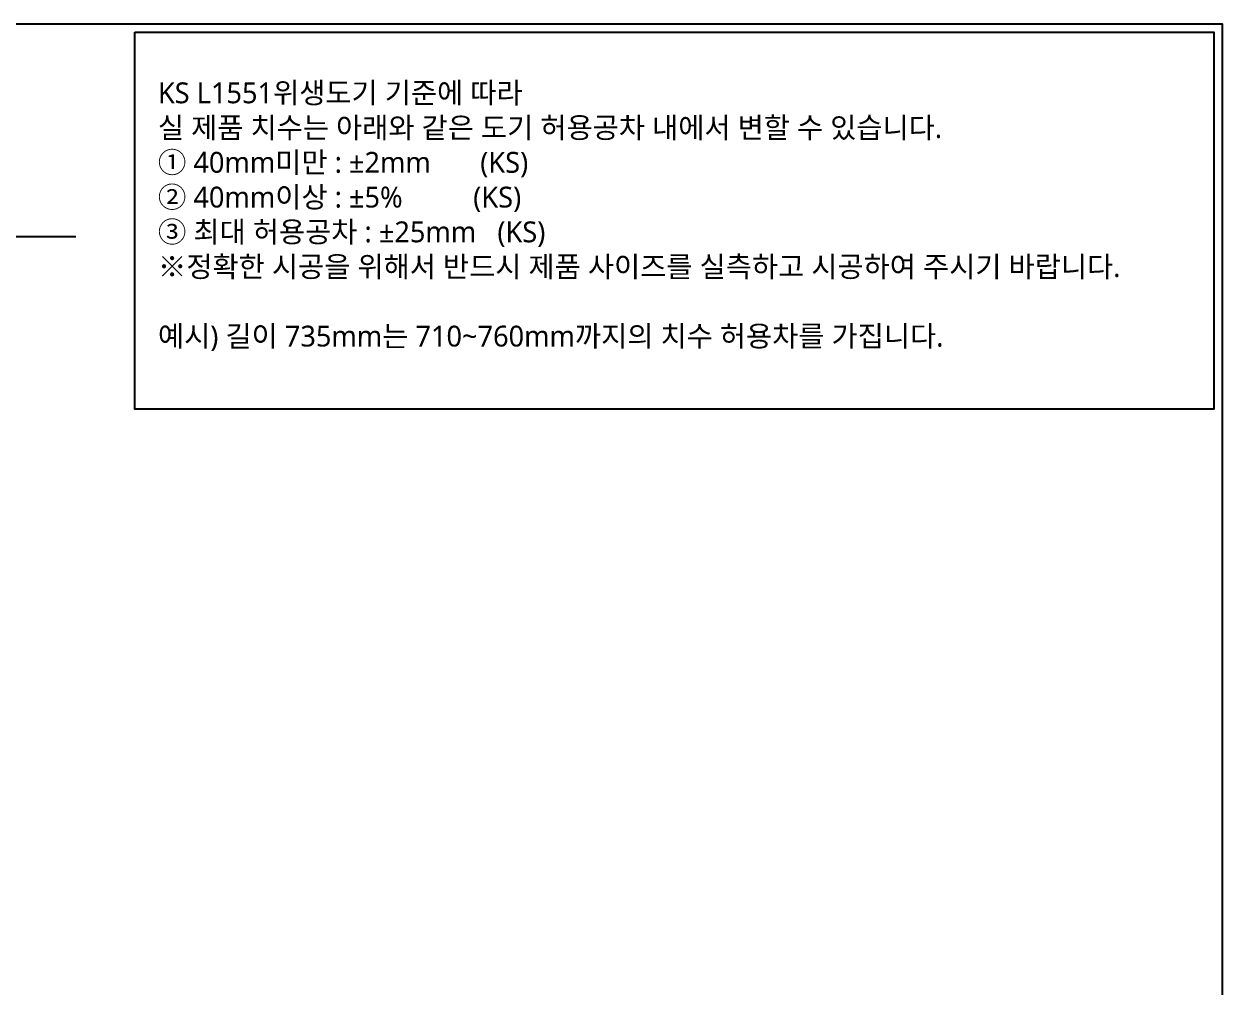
# Model space of a CAD drawing. Extents: x 2963 to 9049, y -570 to 1982.
# Drawn here: x 4301 to 5737, y 827 to 1982 of the extents above; entities that cross this region are included whole.
import ezdxf
from ezdxf.lldxf.tags import DXFTag

# ---------------------------------------------------------------- set-up
doc = ezdxf.new("R2010")
doc.units = 0
doc.header["$LTSCALE"] = 20
doc.header["$MEASUREMENT"] = 0
for name, color, linetype in [('2', 2, 'CONTINUOUS'), ('3', 3, 'CONTINUOUS'), ('6', 6, 'CONTINUOUS')]:
    doc.layers.add(name, color=color, linetype=linetype)
doc.styles.add('ROMANS', font='NanumGothic.ttf', dxfattribs={"height": 10.144927})
tags = doc.linetypes.add('DASHED', pattern=[0.75, 0.5, -0.25]).pattern_tags.tags
tags[6:7] = [DXFTag(74, 4), DXFTag(75, 0), DXFTag(340, '0'), DXFTag(46, 1.0), DXFTag(50, 0.0), DXFTag(44, 0.0), DXFTag(45, 0.0)]
tags[4:5] = [DXFTag(74, 4), DXFTag(75, 0), DXFTag(340, '0'), DXFTag(46, 1.0), DXFTag(50, 0.0), DXFTag(44, 0.0), DXFTag(45, 0.0)]

msp = doc.modelspace()

# ---------------------------------------------------------------- linework, layer by layer
at = {"layer": '3', "color": 7}
msp.add_lwpolyline([(3102.2, 1726.9), (3102.2, 1982.2), (5737.3, 1982.2), (5737.3, -198.2), (5029.7, -198.2)], dxfattribs=at)
at = {"layer": '3', "linetype": 'DASHED'}
msp.add_lwpolyline([(4433.4, 1972.2), (5727.3, 1972.2), (5727.3, 1520.4), (4433.4, 1520.4)], close=True, dxfattribs=at)
at = {"layer": '6'}
msp.add_lwpolyline([(4362.7, 1726.9), (3101.3, 1726.9), (3101.3, -198.2), (4501.2, -198.2)], dxfattribs=at)

# ---------------------------------------------------------------- texts
at = {"layer": '2', "insert": (4461.2, 1751), "char_height": 25, "attachment_point": 4, "style": 'ROMANS'}
msp.add_mtext('KS L1551위생도기 기준에 따라 \\P실 제품 치수는 아래와 같은 도기 허용공차 내에서 변할 수 있습니다. \\P① 40mm미만 : ±2mm       (KS) \\P② 40mm이상 : ±5%          (KS)\\P③ 최대 허용공차 : ±25mm   (KS)\\P※정확한 시공을 위해서 반드시 제품 사이즈를 실측하고 시공하여 주시기 바랍니다.\\P\\P예시) 길이 735mm는 710~760mm까지의 치수 허용차를 가집니다.', dxfattribs=at)

doc.saveas('drawing.dxf')
